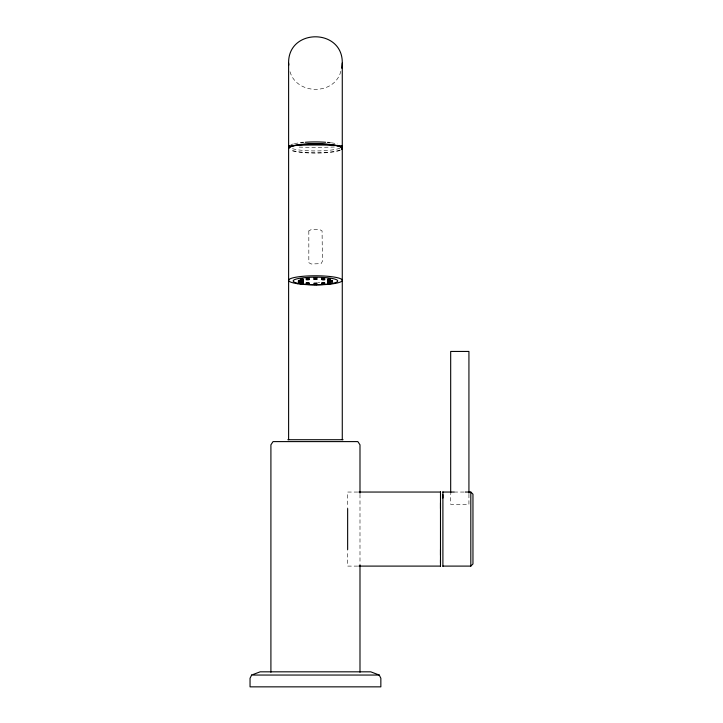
<?xml version="1.0" encoding="UTF-8"?>
<svg xmlns="http://www.w3.org/2000/svg" width="723" height="723" viewBox="0 0 723 723"><rect width="100%" height="100%" fill="white"/><g stroke="black" fill="none" stroke-linecap="round" stroke-linejoin="round"><path stroke-width="0.54" stroke-dasharray="3.62 2.71" d="M340.849 71.234C334.378 96.484 293.972 94.876 289.435 69.227M357.713 492.047L347.646 492.047L347.646 507.374M454.071 492.047L464.112 492.047M357.713 566.1L347.646 566.1L347.646 550.763M468.929 494.261L468.929 504.383L450.682 504.383L450.682 494.261M359.991 494.36L359.991 565.296M339.991 150.004A26.561 4.501 0 0 1 315.445 152.788A26.561 4.501 0 0 1 290.899 150.004M339.991 148.152A26.561 4.501 0 0 1 315.445 150.935A26.561 4.501 0 0 1 290.908 148.152M290.908 144.708A26.561 4.501 0 0 1 293.357 143.931M294.369 143.687A26.561 4.501 0 0 1 299.629 142.811M331.27 142.811A26.561 4.501 0 0 1 337.542 143.931M340.235 150.285A26.832 4.546 0 0 1 315.454 153.095A26.832 4.546 0 0 1 290.655 150.285M319.792 282.548A22.268 3.778 0 0 1 317.632 282.603M334.433 146.995A26.832 1.175 0 0 1 296.475 146.995M308.829 230.935L308.829 262.666L311.152 263.985L321.084 263.633L322.422 261.346L322.069 230.935L319.738 229.607L311.152 229.607L308.829 230.935"/><path stroke-width="1.08" d="M440.488 563.28L440.488 559.864M440.488 555.255L440.488 549.643M440.488 508.504L440.488 502.892M442.901 498.057L442.901 494.613M288.613 439.72L288.613 62.982C288.088 28.08 342.81 28.08 342.277 62.982L342.277 439.72M341.762 68.215L342.277 62.982M251.649 675.047L250.041 678.264L250.041 686.85L380.849 686.85L380.849 678.264L379.241 675.047L370.727 671.821L260.172 671.821L251.649 675.047L379.241 675.047M442.901 566.1L470.809 566.1L472.959 563.958L472.959 494.189L470.809 492.047L465.232 492.047M300.497 279.223L300.497 280.542L303.398 280.542L303.398 279.223M298.409 280.542L298.409 281.862L301.31 281.862L301.31 280.542M300.497 280.542L303.398 280.542M306.2 278.256L306.2 279.575L309.101 279.575L309.101 278.256L307.655 278.012L306.624 278.084L306.624 279.747L309.101 279.575M301.31 281.862L298.409 281.862M300.497 281.862L300.497 283.181L303.398 283.181L303.398 281.862L301.943 281.618L300.922 281.69L300.922 283.362L303.398 283.181M313.999 277.903L313.999 279.223L316.9 279.223L316.9 277.903M313.999 279.223L316.9 279.223M306.2 282.829L306.2 284.157L309.101 284.157L309.101 282.829M324.266 279.747L324.266 278.084L321.798 278.256L321.798 279.575L323.244 279.819L324.69 279.575L324.69 278.256M306.2 284.157L309.101 284.157M321.798 279.575L324.69 279.575M314.424 284.329L314.424 283.009L313.999 283.181L313.999 284.51L316.9 284.51L316.9 283.181M313.999 284.51L316.9 284.51M327.501 279.223L327.501 280.542L332.49 280.542L332.49 281.862L329.589 281.862L329.589 280.542M330.402 279.223L330.402 280.542L327.501 280.542M321.798 282.829L321.798 284.157L324.69 284.157L324.69 282.829M327.926 281.69L327.501 283.181L330.402 283.181L330.402 281.862L328.947 281.618L327.926 281.69L327.501 283.181M329.589 281.862L332.49 281.862M321.798 284.157L324.69 284.157M302.973 280.714L302.973 279.051L301.943 278.979L300.922 279.051L300.922 280.714M300.885 281.69L300.885 280.37L298.834 280.37L298.834 282.033M330.402 283.181L329.977 279.051L327.926 279.051L327.926 280.714M308.676 284.329L308.676 282.657L307.655 282.585L306.624 282.657L306.624 284.329M324.266 284.329L324.266 282.657L323.244 282.585L322.214 282.657L322.214 284.329M327.926 283.009L329.977 283.009M287.808 439.72L343.082 439.72M358.834 492.047L440.488 492.047M442.901 492.047L454.071 492.047M358.834 566.1L440.488 566.1M288.613 62.982L288.82 65.079M470.809 492.047L470.809 566.1M468.929 493.14L468.929 351.441L450.682 351.441L450.682 493.14M442.901 491.776L442.901 566.371M440.488 491.776L440.488 566.371M359.991 493.231L359.991 444.817L357.84 441.599L273.05 441.599L270.908 444.817L270.908 672.254M359.991 565.296L359.991 672.254M347.646 508.504L347.646 549.643M332.065 280.37L332.065 281.69M331.035 280.298L331.035 281.618M328.947 278.979L328.947 280.298M328.947 281.618L328.947 282.937M323.244 278.012L323.244 279.331M323.244 282.585L323.244 283.904M322.214 278.084L322.214 279.403M316.475 277.722L316.475 279.394M316.475 283.009L316.475 284.681M315.445 277.65L315.445 279.467M315.445 282.937L315.445 284.266M314.424 277.722L314.424 279.394M308.676 278.084L308.676 279.403M307.655 278.012L307.655 279.331M307.655 282.585L307.655 284.401M302.973 281.69L302.973 283.009M301.943 278.979L301.943 280.786M301.943 281.618L301.943 282.937M299.855 280.298L299.855 281.618M288.884 148.278A26.561 4.501 0 0 1 318.057 143.796A26.561 4.501 0 0 1 341.5 149.155M341.5 145.549A26.561 4.501 0 0 1 341.5 147.311M289.39 147.311A26.561 4.501 0 0 1 289.399 145.549M300.687 142.684A26.561 4.501 0 0 1 303.389 142.422M305.287 142.268A26.561 4.501 0 0 1 325.612 142.268M327.51 142.413A26.561 4.501 0 0 1 330.212 142.684M288.613 148.549A26.832 4.546 0 0 1 318.075 144.022A26.832 4.546 0 0 1 341.762 149.435M289.137 146.389A26.832 1.175 0 0 1 315.436 144.998A26.832 1.175 0 0 1 341.771 146.389M297.759 283.75A26.832 4.546 0 0 0 341.771 281.22A26.832 4.546 0 0 0 306.814 276.023A26.832 4.546 0 0 0 297.759 283.75M300.768 283.805A22.268 3.778 0 0 0 337.289 281.699A22.268 3.778 0 0 0 308.278 277.388A22.268 3.778 0 0 0 300.768 283.805"/></g></svg>
